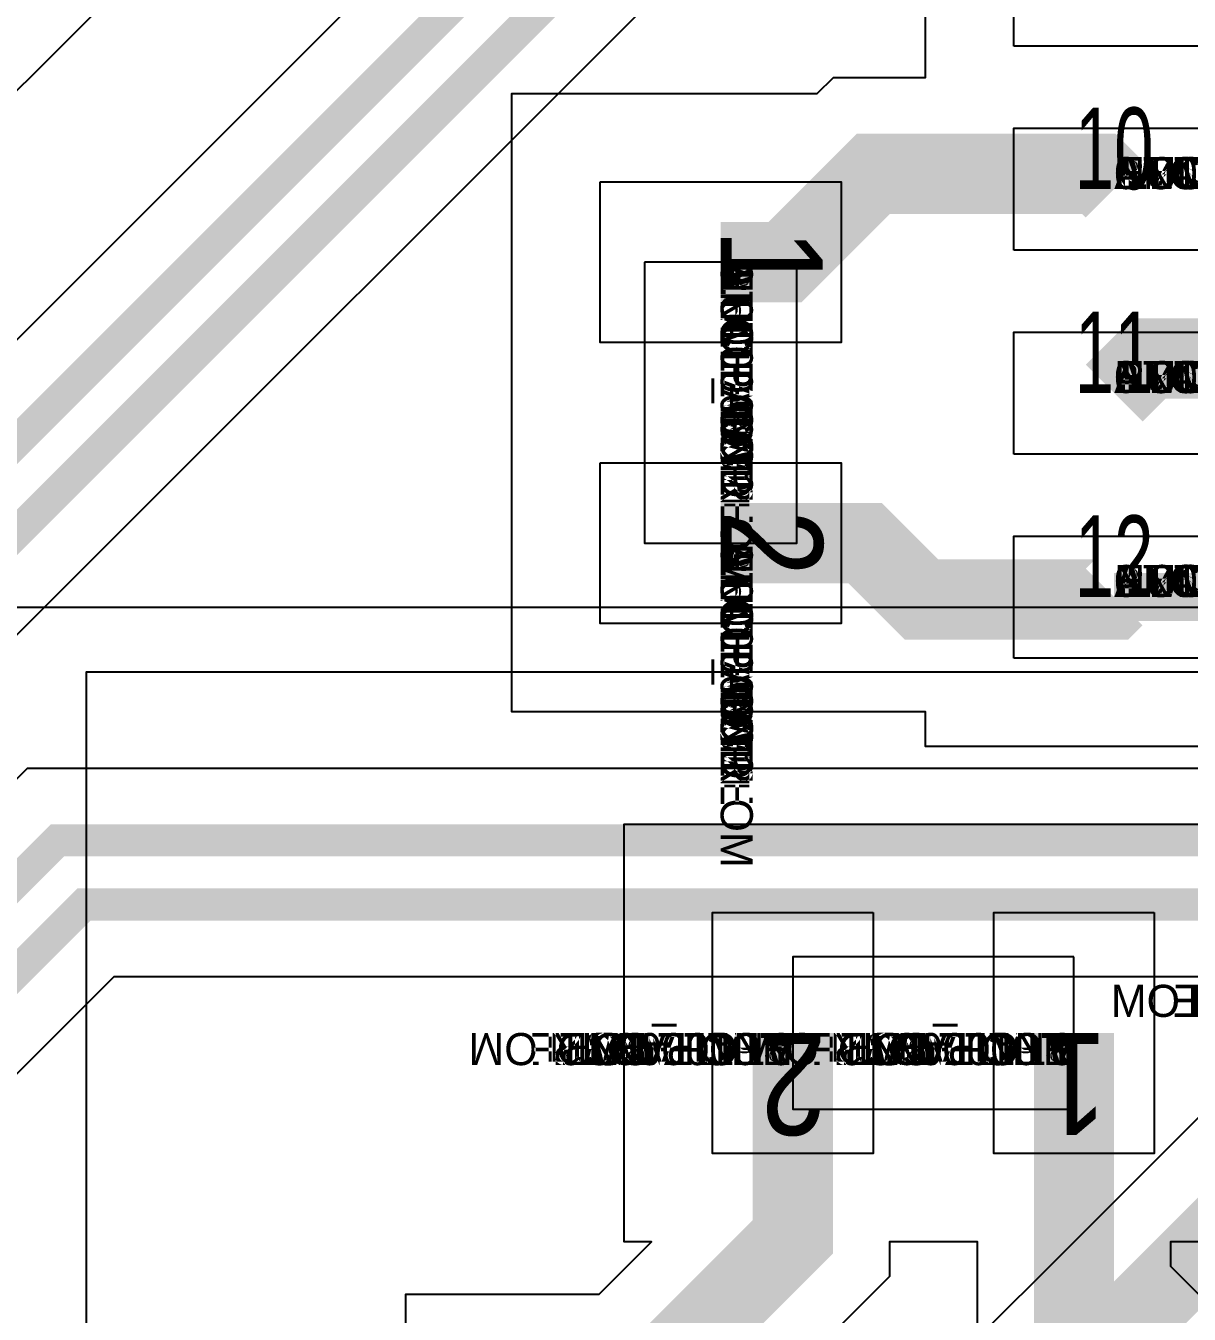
# Model space of a CAD drawing. Extents: x 0 to 323, y 0 to 320.
# Drawn here: x 18.49 to 25.73, y 235.85 to 243.88 of the extents above; entities that cross this region are included whole.
import ezdxf
from ezdxf.enums import TextEntityAlignment as Align

# ---------------------------------------------------------------- set-up
doc = ezdxf.new("R2010")
doc.units = 0
doc.header["$MEASUREMENT"] = 0
doc.layers.get('0').update_dxf_attribs({"linetype": 'CONTINUOUS'})
for name, color, linetype in [('ETCH_BOTTOM', 7, 'CONTINUOUS'), ('ETCH_INT1', 4, 'CONTINUOUS'), ('ETCH_INT2', 5, 'CONTINUOUS'), ('ETCH_TOP', 2, 'CONTINUOUS'), ('PACKAGE_GEOMETRY_ASSEMBLY_TOP', 11, 'CONTINUOUS'), ('PACKAGE_GEOMETRY_PIN_NUMBER', 9, 'CONTINUOUS')]:
    doc.layers.add(name, color=color, linetype=linetype)

# ---------------------------------------------------------------- blocks, each defined once
blk = doc.blocks.new('PAD_INFO')
for tag in ['SHAPE_TYPE', 'PAD_HEIGHT', 'PAD_LAYER', 'PAD_TYPE', 'PAD_WIDTH']:
    blk.add_attdef(tag, (0, 0), '', height=0.2)
at = {"flags": 2}
blk.add_attdef('CDN_TYPE', (0, 0), '', height=0.2, dxfattribs=at)
blk = doc.blocks.new('DRILL_INFO')
at = {"flags": 2}
blk.add_attdef('CDN_TYPE', (0, 0), '', height=0.2, dxfattribs=at)
for tag in ['FSHAPE', 'FCHAR', 'DRILL_HEIGHT', 'DIAMETER', 'PLATED', 'DRILL_WIDTH']:
    blk.add_attdef(tag, (0, 0), '', height=0.2)
blk = doc.blocks.new('RC1000X1500TS')
at = {"layer": 'ETCH_TOP'}
blk.add_lwpolyline([(-0.5, -0.75), (-0.5, 0.75), (0.5, 0.75), (0.5, -0.75)], close=True, dxfattribs=at)
ref = blk.add_blockref('PAD_INFO', (0, 0))
ref.add_attrib('PAD_LAYER', 'ETCH_TOP', (0, 0), dxfattribs={"height": 0.2})
ref.add_attrib('SHAPE_TYPE', 'NULL', (0, 0), dxfattribs={"height": 0.2})
ref.add_attrib('PAD_TYPE', 'ANTIPAD', (0, 0), dxfattribs={"height": 0.2})
ref.add_attrib('PAD_WIDTH', '0.000000', (0, 0), dxfattribs={"height": 0.2})
ref.add_attrib('PAD_HEIGHT', '0.000000', (0, 0), dxfattribs={"height": 0.2})
ref = blk.add_blockref('PAD_INFO', (0, 0))
ref.add_attrib('PAD_LAYER', 'ETCH_GND', (0, 0), dxfattribs={"height": 0.2})
ref.add_attrib('SHAPE_TYPE', 'NULL', (0, 0), dxfattribs={"height": 0.2})
ref.add_attrib('PAD_TYPE', 'ANTIPAD', (0, 0), dxfattribs={"height": 0.2})
ref.add_attrib('PAD_WIDTH', '0.000000', (0, 0), dxfattribs={"height": 0.2})
ref.add_attrib('PAD_HEIGHT', '0.000000', (0, 0), dxfattribs={"height": 0.2})
ref = blk.add_blockref('PAD_INFO', (0, 0))
ref.add_attrib('PAD_LAYER', 'ETCH_INT1', (0, 0), dxfattribs={"height": 0.2})
ref.add_attrib('SHAPE_TYPE', 'NULL', (0, 0), dxfattribs={"height": 0.2})
ref.add_attrib('PAD_TYPE', 'ANTIPAD', (0, 0), dxfattribs={"height": 0.2})
ref.add_attrib('PAD_WIDTH', '0.000000', (0, 0), dxfattribs={"height": 0.2})
ref.add_attrib('PAD_HEIGHT', '0.000000', (0, 0), dxfattribs={"height": 0.2})
ref = blk.add_blockref('PAD_INFO', (0, 0))
ref.add_attrib('PAD_LAYER', 'ETCH_INT2', (0, 0), dxfattribs={"height": 0.2})
ref.add_attrib('SHAPE_TYPE', 'NULL', (0, 0), dxfattribs={"height": 0.2})
ref.add_attrib('PAD_TYPE', 'ANTIPAD', (0, 0), dxfattribs={"height": 0.2})
ref.add_attrib('PAD_WIDTH', '0.000000', (0, 0), dxfattribs={"height": 0.2})
ref.add_attrib('PAD_HEIGHT', '0.000000', (0, 0), dxfattribs={"height": 0.2})
ref = blk.add_blockref('PAD_INFO', (0, 0))
ref.add_attrib('PAD_LAYER', 'ETCH_PWR', (0, 0), dxfattribs={"height": 0.2})
ref.add_attrib('SHAPE_TYPE', 'NULL', (0, 0), dxfattribs={"height": 0.2})
ref.add_attrib('PAD_TYPE', 'ANTIPAD', (0, 0), dxfattribs={"height": 0.2})
ref.add_attrib('PAD_WIDTH', '0.000000', (0, 0), dxfattribs={"height": 0.2})
ref.add_attrib('PAD_HEIGHT', '0.000000', (0, 0), dxfattribs={"height": 0.2})
ref = blk.add_blockref('PAD_INFO', (0, 0))
ref.add_attrib('PAD_LAYER', 'ETCH_BOTTOM', (0, 0), dxfattribs={"height": 0.2})
ref.add_attrib('SHAPE_TYPE', 'NULL', (0, 0), dxfattribs={"height": 0.2})
ref.add_attrib('PAD_TYPE', 'ANTIPAD', (0, 0), dxfattribs={"height": 0.2})
ref.add_attrib('PAD_WIDTH', '0.000000', (0, 0), dxfattribs={"height": 0.2})
ref.add_attrib('PAD_HEIGHT', '0.000000', (0, 0), dxfattribs={"height": 0.2})
ref = blk.add_blockref('PAD_INFO', (0, 0))
ref.add_attrib('PAD_LAYER', 'ETCH_TOP', (0, 0), dxfattribs={"height": 0.2})
ref.add_attrib('SHAPE_TYPE', 'NULL', (0, 0), dxfattribs={"height": 0.2})
ref.add_attrib('PAD_TYPE', 'THERMAL', (0, 0), dxfattribs={"height": 0.2})
ref.add_attrib('PAD_WIDTH', '0.000000', (0, 0), dxfattribs={"height": 0.2})
ref.add_attrib('PAD_HEIGHT', '0.000000', (0, 0), dxfattribs={"height": 0.2})
ref = blk.add_blockref('PAD_INFO', (0, 0))
ref.add_attrib('PAD_LAYER', 'ETCH_GND', (0, 0), dxfattribs={"height": 0.2})
ref.add_attrib('SHAPE_TYPE', 'NULL', (0, 0), dxfattribs={"height": 0.2})
ref.add_attrib('PAD_TYPE', 'THERMAL', (0, 0), dxfattribs={"height": 0.2})
ref.add_attrib('PAD_WIDTH', '0.000000', (0, 0), dxfattribs={"height": 0.2})
ref.add_attrib('PAD_HEIGHT', '0.000000', (0, 0), dxfattribs={"height": 0.2})
ref = blk.add_blockref('PAD_INFO', (0, 0))
ref.add_attrib('PAD_LAYER', 'ETCH_INT1', (0, 0), dxfattribs={"height": 0.2})
ref.add_attrib('SHAPE_TYPE', 'NULL', (0, 0), dxfattribs={"height": 0.2})
ref.add_attrib('PAD_TYPE', 'THERMAL', (0, 0), dxfattribs={"height": 0.2})
ref.add_attrib('PAD_WIDTH', '0.000000', (0, 0), dxfattribs={"height": 0.2})
ref.add_attrib('PAD_HEIGHT', '0.000000', (0, 0), dxfattribs={"height": 0.2})
ref = blk.add_blockref('PAD_INFO', (0, 0))
ref.add_attrib('PAD_LAYER', 'ETCH_INT2', (0, 0), dxfattribs={"height": 0.2})
ref.add_attrib('SHAPE_TYPE', 'NULL', (0, 0), dxfattribs={"height": 0.2})
ref.add_attrib('PAD_TYPE', 'THERMAL', (0, 0), dxfattribs={"height": 0.2})
ref.add_attrib('PAD_WIDTH', '0.000000', (0, 0), dxfattribs={"height": 0.2})
ref.add_attrib('PAD_HEIGHT', '0.000000', (0, 0), dxfattribs={"height": 0.2})
ref = blk.add_blockref('PAD_INFO', (0, 0))
ref.add_attrib('PAD_LAYER', 'ETCH_PWR', (0, 0), dxfattribs={"height": 0.2})
ref.add_attrib('SHAPE_TYPE', 'NULL', (0, 0), dxfattribs={"height": 0.2})
ref.add_attrib('PAD_TYPE', 'THERMAL', (0, 0), dxfattribs={"height": 0.2})
ref.add_attrib('PAD_WIDTH', '0.000000', (0, 0), dxfattribs={"height": 0.2})
ref.add_attrib('PAD_HEIGHT', '0.000000', (0, 0), dxfattribs={"height": 0.2})
ref = blk.add_blockref('PAD_INFO', (0, 0))
ref.add_attrib('PAD_LAYER', 'ETCH_BOTTOM', (0, 0), dxfattribs={"height": 0.2})
ref.add_attrib('SHAPE_TYPE', 'NULL', (0, 0), dxfattribs={"height": 0.2})
ref.add_attrib('PAD_TYPE', 'THERMAL', (0, 0), dxfattribs={"height": 0.2})
ref.add_attrib('PAD_WIDTH', '0.000000', (0, 0), dxfattribs={"height": 0.2})
ref.add_attrib('PAD_HEIGHT', '0.000000', (0, 0), dxfattribs={"height": 0.2})
ref = blk.add_blockref('PAD_INFO', (0, 0))
ref.add_attrib('PAD_LAYER', 'ETCH_GND', (0, 0), dxfattribs={"height": 0.2})
ref.add_attrib('SHAPE_TYPE', 'NULL', (0, 0), dxfattribs={"height": 0.2})
ref.add_attrib('PAD_TYPE', 'REGULAR', (0, 0), dxfattribs={"height": 0.2})
ref.add_attrib('PAD_WIDTH', '0.000000', (0, 0), dxfattribs={"height": 0.2})
ref.add_attrib('PAD_HEIGHT', '0.000000', (0, 0), dxfattribs={"height": 0.2})
ref = blk.add_blockref('PAD_INFO', (0, 0))
ref.add_attrib('PAD_LAYER', 'ETCH_INT1', (0, 0), dxfattribs={"height": 0.2})
ref.add_attrib('SHAPE_TYPE', 'NULL', (0, 0), dxfattribs={"height": 0.2})
ref.add_attrib('PAD_TYPE', 'REGULAR', (0, 0), dxfattribs={"height": 0.2})
ref.add_attrib('PAD_WIDTH', '0.000000', (0, 0), dxfattribs={"height": 0.2})
ref.add_attrib('PAD_HEIGHT', '0.000000', (0, 0), dxfattribs={"height": 0.2})
ref = blk.add_blockref('PAD_INFO', (0, 0))
ref.add_attrib('PAD_LAYER', 'ETCH_INT2', (0, 0), dxfattribs={"height": 0.2})
ref.add_attrib('SHAPE_TYPE', 'NULL', (0, 0), dxfattribs={"height": 0.2})
ref.add_attrib('PAD_TYPE', 'REGULAR', (0, 0), dxfattribs={"height": 0.2})
ref.add_attrib('PAD_WIDTH', '0.000000', (0, 0), dxfattribs={"height": 0.2})
ref.add_attrib('PAD_HEIGHT', '0.000000', (0, 0), dxfattribs={"height": 0.2})
ref = blk.add_blockref('PAD_INFO', (0, 0))
ref.add_attrib('PAD_LAYER', 'ETCH_PWR', (0, 0), dxfattribs={"height": 0.2})
ref.add_attrib('SHAPE_TYPE', 'NULL', (0, 0), dxfattribs={"height": 0.2})
ref.add_attrib('PAD_TYPE', 'REGULAR', (0, 0), dxfattribs={"height": 0.2})
ref.add_attrib('PAD_WIDTH', '0.000000', (0, 0), dxfattribs={"height": 0.2})
ref.add_attrib('PAD_HEIGHT', '0.000000', (0, 0), dxfattribs={"height": 0.2})
ref = blk.add_blockref('PAD_INFO', (0, 0))
ref.add_attrib('PAD_LAYER', 'ETCH_BOTTOM', (0, 0), dxfattribs={"height": 0.2})
ref.add_attrib('SHAPE_TYPE', 'NULL', (0, 0), dxfattribs={"height": 0.2})
ref.add_attrib('PAD_TYPE', 'REGULAR', (0, 0), dxfattribs={"height": 0.2})
ref.add_attrib('PAD_WIDTH', '0.000000', (0, 0), dxfattribs={"height": 0.2})
ref.add_attrib('PAD_HEIGHT', '0.000000', (0, 0), dxfattribs={"height": 0.2})
ref = blk.add_blockref('DRILL_INFO', (0, 0))
ref.add_attrib('DIAMETER', '0.000000', (0, 0), dxfattribs={"height": 0.2})
ref.add_attrib('PLATED', 'PLATED', (0, 0), dxfattribs={"height": 0.2})
ref.add_attrib('FSHAPE', 'NULL', (0, 0), dxfattribs={"height": 0.2})
ref.add_attrib('DRILL_WIDTH', '0.000000', (0, 0), dxfattribs={"height": 0.2})
ref.add_attrib('DRILL_HEIGHT', '0.000000', (0, 0), dxfattribs={"height": 0.2})
ref = blk.add_blockref('PAD_INFO', (0, 0))
ref.add_attrib('PAD_LAYER', 'ETCH_TOP', (0, 0), dxfattribs={"height": 0.2})
ref.add_attrib('SHAPE_TYPE', 'RECTANGLE', (0, 0), dxfattribs={"height": 0.2})
ref.add_attrib('PAD_TYPE', 'REGULAR', (0, 0), dxfattribs={"height": 0.2})
ref.add_attrib('PAD_WIDTH', '1.000000', (0, 0), dxfattribs={"height": 0.2})
ref.add_attrib('PAD_HEIGHT', '1.500000', (0, 0), dxfattribs={"height": 0.2})
for tag in ['CDN_TYPE', 'PIN']:
    blk.add_attdef(tag, (0, 0), '', height=0.2)
at = {"flags": 2}
for tag in ['PSTKNAME', 'BBV']:
    blk.add_attdef(tag, (0, 0), '', height=0.2, dxfattribs=at)
blk = doc.blocks.new('F56')
at = {"layer": 'PACKAGE_GEOMETRY_ASSEMBLY_TOP'}
blk.add_lwpolyline([(0, -0.475), (1.75, -0.475), (1.75, 0.475), (0, 0.475)], close=True, dxfattribs=at)
at = {"layer": 'ETCH_TOP'}
ref = blk.add_blockref('RC1000X1500TS', (0, 0), dxfattribs=at)
ref.add_attrib('CDN_TYPE', 'PIN', (0, 0), dxfattribs={"height": 0.2})
ref.add_attrib('PIN', '1', (0, 0), dxfattribs={"height": 0.2})
ref = blk.add_blockref('RC1000X1500TS', (1.75, 0), dxfattribs=at)
ref.add_attrib('CDN_TYPE', 'PIN', (0, 0), dxfattribs={"height": 0.2})
ref.add_attrib('PIN', '2', (0, 0), dxfattribs={"height": 0.2})
at = {"flags": 2}
for tag in ['SYMBOL_TYPE', 'CDN_TYPE', 'REFDES']:
    blk.add_attdef(tag, (0, 0), '', height=0.2, dxfattribs=at)
blk = doc.blocks.new('RC1250X0760TS')
at = {"layer": 'ETCH_TOP'}
blk.add_lwpolyline([(-0.625, -0.38), (-0.625, 0.38), (0.625, 0.38), (0.625, -0.38)], close=True, dxfattribs=at)
ref = blk.add_blockref('PAD_INFO', (0, 0))
ref.add_attrib('PAD_LAYER', 'ETCH_TOP', (0, 0), dxfattribs={"height": 0.2})
ref.add_attrib('SHAPE_TYPE', 'NULL', (0, 0), dxfattribs={"height": 0.2})
ref.add_attrib('PAD_TYPE', 'ANTIPAD', (0, 0), dxfattribs={"height": 0.2})
ref.add_attrib('PAD_WIDTH', '0.000000', (0, 0), dxfattribs={"height": 0.2})
ref.add_attrib('PAD_HEIGHT', '0.000000', (0, 0), dxfattribs={"height": 0.2})
ref = blk.add_blockref('PAD_INFO', (0, 0))
ref.add_attrib('PAD_LAYER', 'ETCH_GND', (0, 0), dxfattribs={"height": 0.2})
ref.add_attrib('SHAPE_TYPE', 'NULL', (0, 0), dxfattribs={"height": 0.2})
ref.add_attrib('PAD_TYPE', 'ANTIPAD', (0, 0), dxfattribs={"height": 0.2})
ref.add_attrib('PAD_WIDTH', '0.000000', (0, 0), dxfattribs={"height": 0.2})
ref.add_attrib('PAD_HEIGHT', '0.000000', (0, 0), dxfattribs={"height": 0.2})
ref = blk.add_blockref('PAD_INFO', (0, 0))
ref.add_attrib('PAD_LAYER', 'ETCH_INT1', (0, 0), dxfattribs={"height": 0.2})
ref.add_attrib('SHAPE_TYPE', 'NULL', (0, 0), dxfattribs={"height": 0.2})
ref.add_attrib('PAD_TYPE', 'ANTIPAD', (0, 0), dxfattribs={"height": 0.2})
ref.add_attrib('PAD_WIDTH', '0.000000', (0, 0), dxfattribs={"height": 0.2})
ref.add_attrib('PAD_HEIGHT', '0.000000', (0, 0), dxfattribs={"height": 0.2})
ref = blk.add_blockref('PAD_INFO', (0, 0))
ref.add_attrib('PAD_LAYER', 'ETCH_INT2', (0, 0), dxfattribs={"height": 0.2})
ref.add_attrib('SHAPE_TYPE', 'NULL', (0, 0), dxfattribs={"height": 0.2})
ref.add_attrib('PAD_TYPE', 'ANTIPAD', (0, 0), dxfattribs={"height": 0.2})
ref.add_attrib('PAD_WIDTH', '0.000000', (0, 0), dxfattribs={"height": 0.2})
ref.add_attrib('PAD_HEIGHT', '0.000000', (0, 0), dxfattribs={"height": 0.2})
ref = blk.add_blockref('PAD_INFO', (0, 0))
ref.add_attrib('PAD_LAYER', 'ETCH_PWR', (0, 0), dxfattribs={"height": 0.2})
ref.add_attrib('SHAPE_TYPE', 'NULL', (0, 0), dxfattribs={"height": 0.2})
ref.add_attrib('PAD_TYPE', 'ANTIPAD', (0, 0), dxfattribs={"height": 0.2})
ref.add_attrib('PAD_WIDTH', '0.000000', (0, 0), dxfattribs={"height": 0.2})
ref.add_attrib('PAD_HEIGHT', '0.000000', (0, 0), dxfattribs={"height": 0.2})
ref = blk.add_blockref('PAD_INFO', (0, 0))
ref.add_attrib('PAD_LAYER', 'ETCH_BOTTOM', (0, 0), dxfattribs={"height": 0.2})
ref.add_attrib('SHAPE_TYPE', 'NULL', (0, 0), dxfattribs={"height": 0.2})
ref.add_attrib('PAD_TYPE', 'ANTIPAD', (0, 0), dxfattribs={"height": 0.2})
ref.add_attrib('PAD_WIDTH', '0.000000', (0, 0), dxfattribs={"height": 0.2})
ref.add_attrib('PAD_HEIGHT', '0.000000', (0, 0), dxfattribs={"height": 0.2})
ref = blk.add_blockref('PAD_INFO', (0, 0))
ref.add_attrib('PAD_LAYER', 'ETCH_TOP', (0, 0), dxfattribs={"height": 0.2})
ref.add_attrib('SHAPE_TYPE', 'NULL', (0, 0), dxfattribs={"height": 0.2})
ref.add_attrib('PAD_TYPE', 'THERMAL', (0, 0), dxfattribs={"height": 0.2})
ref.add_attrib('PAD_WIDTH', '0.000000', (0, 0), dxfattribs={"height": 0.2})
ref.add_attrib('PAD_HEIGHT', '0.000000', (0, 0), dxfattribs={"height": 0.2})
ref = blk.add_blockref('PAD_INFO', (0, 0))
ref.add_attrib('PAD_LAYER', 'ETCH_GND', (0, 0), dxfattribs={"height": 0.2})
ref.add_attrib('SHAPE_TYPE', 'NULL', (0, 0), dxfattribs={"height": 0.2})
ref.add_attrib('PAD_TYPE', 'THERMAL', (0, 0), dxfattribs={"height": 0.2})
ref.add_attrib('PAD_WIDTH', '0.000000', (0, 0), dxfattribs={"height": 0.2})
ref.add_attrib('PAD_HEIGHT', '0.000000', (0, 0), dxfattribs={"height": 0.2})
ref = blk.add_blockref('PAD_INFO', (0, 0))
ref.add_attrib('PAD_LAYER', 'ETCH_INT1', (0, 0), dxfattribs={"height": 0.2})
ref.add_attrib('SHAPE_TYPE', 'NULL', (0, 0), dxfattribs={"height": 0.2})
ref.add_attrib('PAD_TYPE', 'THERMAL', (0, 0), dxfattribs={"height": 0.2})
ref.add_attrib('PAD_WIDTH', '0.000000', (0, 0), dxfattribs={"height": 0.2})
ref.add_attrib('PAD_HEIGHT', '0.000000', (0, 0), dxfattribs={"height": 0.2})
ref = blk.add_blockref('PAD_INFO', (0, 0))
ref.add_attrib('PAD_LAYER', 'ETCH_INT2', (0, 0), dxfattribs={"height": 0.2})
ref.add_attrib('SHAPE_TYPE', 'NULL', (0, 0), dxfattribs={"height": 0.2})
ref.add_attrib('PAD_TYPE', 'THERMAL', (0, 0), dxfattribs={"height": 0.2})
ref.add_attrib('PAD_WIDTH', '0.000000', (0, 0), dxfattribs={"height": 0.2})
ref.add_attrib('PAD_HEIGHT', '0.000000', (0, 0), dxfattribs={"height": 0.2})
ref = blk.add_blockref('PAD_INFO', (0, 0))
ref.add_attrib('PAD_LAYER', 'ETCH_PWR', (0, 0), dxfattribs={"height": 0.2})
ref.add_attrib('SHAPE_TYPE', 'NULL', (0, 0), dxfattribs={"height": 0.2})
ref.add_attrib('PAD_TYPE', 'THERMAL', (0, 0), dxfattribs={"height": 0.2})
ref.add_attrib('PAD_WIDTH', '0.000000', (0, 0), dxfattribs={"height": 0.2})
ref.add_attrib('PAD_HEIGHT', '0.000000', (0, 0), dxfattribs={"height": 0.2})
ref = blk.add_blockref('PAD_INFO', (0, 0))
ref.add_attrib('PAD_LAYER', 'ETCH_BOTTOM', (0, 0), dxfattribs={"height": 0.2})
ref.add_attrib('SHAPE_TYPE', 'NULL', (0, 0), dxfattribs={"height": 0.2})
ref.add_attrib('PAD_TYPE', 'THERMAL', (0, 0), dxfattribs={"height": 0.2})
ref.add_attrib('PAD_WIDTH', '0.000000', (0, 0), dxfattribs={"height": 0.2})
ref.add_attrib('PAD_HEIGHT', '0.000000', (0, 0), dxfattribs={"height": 0.2})
ref = blk.add_blockref('PAD_INFO', (0, 0))
ref.add_attrib('PAD_LAYER', 'ETCH_TOP', (0, 0), dxfattribs={"height": 0.2})
ref.add_attrib('SHAPE_TYPE', 'RECTANGLE', (0, 0), dxfattribs={"height": 0.2})
ref.add_attrib('PAD_TYPE', 'REGULAR', (0, 0), dxfattribs={"height": 0.2})
ref.add_attrib('PAD_WIDTH', '1.250000', (0, 0), dxfattribs={"height": 0.2})
ref.add_attrib('PAD_HEIGHT', '0.760000', (0, 0), dxfattribs={"height": 0.2})
ref = blk.add_blockref('PAD_INFO', (0, 0))
ref.add_attrib('PAD_LAYER', 'ETCH_GND', (0, 0), dxfattribs={"height": 0.2})
ref.add_attrib('SHAPE_TYPE', 'NULL', (0, 0), dxfattribs={"height": 0.2})
ref.add_attrib('PAD_TYPE', 'REGULAR', (0, 0), dxfattribs={"height": 0.2})
ref.add_attrib('PAD_WIDTH', '0.000000', (0, 0), dxfattribs={"height": 0.2})
ref.add_attrib('PAD_HEIGHT', '0.000000', (0, 0), dxfattribs={"height": 0.2})
ref = blk.add_blockref('PAD_INFO', (0, 0))
ref.add_attrib('PAD_LAYER', 'ETCH_INT1', (0, 0), dxfattribs={"height": 0.2})
ref.add_attrib('SHAPE_TYPE', 'NULL', (0, 0), dxfattribs={"height": 0.2})
ref.add_attrib('PAD_TYPE', 'REGULAR', (0, 0), dxfattribs={"height": 0.2})
ref.add_attrib('PAD_WIDTH', '0.000000', (0, 0), dxfattribs={"height": 0.2})
ref.add_attrib('PAD_HEIGHT', '0.000000', (0, 0), dxfattribs={"height": 0.2})
ref = blk.add_blockref('PAD_INFO', (0, 0))
ref.add_attrib('PAD_LAYER', 'ETCH_INT2', (0, 0), dxfattribs={"height": 0.2})
ref.add_attrib('SHAPE_TYPE', 'NULL', (0, 0), dxfattribs={"height": 0.2})
ref.add_attrib('PAD_TYPE', 'REGULAR', (0, 0), dxfattribs={"height": 0.2})
ref.add_attrib('PAD_WIDTH', '0.000000', (0, 0), dxfattribs={"height": 0.2})
ref.add_attrib('PAD_HEIGHT', '0.000000', (0, 0), dxfattribs={"height": 0.2})
ref = blk.add_blockref('PAD_INFO', (0, 0))
ref.add_attrib('PAD_LAYER', 'ETCH_PWR', (0, 0), dxfattribs={"height": 0.2})
ref.add_attrib('SHAPE_TYPE', 'NULL', (0, 0), dxfattribs={"height": 0.2})
ref.add_attrib('PAD_TYPE', 'REGULAR', (0, 0), dxfattribs={"height": 0.2})
ref.add_attrib('PAD_WIDTH', '0.000000', (0, 0), dxfattribs={"height": 0.2})
ref.add_attrib('PAD_HEIGHT', '0.000000', (0, 0), dxfattribs={"height": 0.2})
ref = blk.add_blockref('PAD_INFO', (0, 0))
ref.add_attrib('PAD_LAYER', 'ETCH_BOTTOM', (0, 0), dxfattribs={"height": 0.2})
ref.add_attrib('SHAPE_TYPE', 'NULL', (0, 0), dxfattribs={"height": 0.2})
ref.add_attrib('PAD_TYPE', 'REGULAR', (0, 0), dxfattribs={"height": 0.2})
ref.add_attrib('PAD_WIDTH', '0.000000', (0, 0), dxfattribs={"height": 0.2})
ref.add_attrib('PAD_HEIGHT', '0.000000', (0, 0), dxfattribs={"height": 0.2})
ref = blk.add_blockref('DRILL_INFO', (0, 0))
ref.add_attrib('DIAMETER', '0.000000', (0, 0), dxfattribs={"height": 0.2})
ref.add_attrib('PLATED', 'PLATED', (0, 0), dxfattribs={"height": 0.2})
ref.add_attrib('FSHAPE', 'NULL', (0, 0), dxfattribs={"height": 0.2})
ref.add_attrib('DRILL_WIDTH', '0.000000', (0, 0), dxfattribs={"height": 0.2})
ref.add_attrib('DRILL_HEIGHT', '0.000000', (0, 0), dxfattribs={"height": 0.2})
for tag in ['CDN_TYPE', 'PIN']:
    blk.add_attdef(tag, (0, 0), '', height=0.2)
at = {"flags": 2}
for tag in ['PSTKNAME', 'BBV']:
    blk.add_attdef(tag, (0, 0), '', height=0.2, dxfattribs=at)
blk = doc.blocks.new('SO-24W')
at = {"layer": 'ETCH_TOP'}
ref = blk.add_blockref('RC1250X0760TS', (-4.75, -6.985), dxfattribs=at)
ref.add_attrib('CDN_TYPE', 'PIN', (0, 0), dxfattribs={"height": 0.2})
ref.add_attrib('PIN', '12', (0, 0), dxfattribs={"height": 0.2})
ref = blk.add_blockref('RC1250X0760TS', (-4.75, -4.445), dxfattribs=at)
ref.add_attrib('CDN_TYPE', 'PIN', (0, 0), dxfattribs={"height": 0.2})
ref.add_attrib('PIN', '10', (0, 0), dxfattribs={"height": 0.2})
ref = blk.add_blockref('RC1250X0760TS', (-4.75, -3.175), dxfattribs=at)
ref.add_attrib('CDN_TYPE', 'PIN', (0, 0), dxfattribs={"height": 0.2})
ref.add_attrib('PIN', '9', (0, 0), dxfattribs={"height": 0.2})
ref = blk.add_blockref('RC1250X0760TS', (-4.75, -5.715), dxfattribs=at)
ref.add_attrib('CDN_TYPE', 'PIN', (0, 0), dxfattribs={"height": 0.2})
ref.add_attrib('PIN', '11', (0, 0), dxfattribs={"height": 0.2})
at = {"flags": 2}
for tag in ['SYMBOL_TYPE', 'CDN_TYPE', 'REFDES']:
    blk.add_attdef(tag, (0, 0), '', height=0.2, dxfattribs=at)

msp = doc.modelspace()

# ---------------------------------------------------------------- linework, layer by layer
at = {"layer": 'ETCH_BOTTOM'}
msp.add_lwpolyline([(23.1776, 233.8405, 0.5, 0.5, 0), (23.3976, 233.8405, 0.5, 0.5, 0), (27.2626, 237.7055, 0.5, 0.5, 0)], format="xyseb", dxfattribs=at)
msp.add_lwpolyline([(23.1483, 234.4399), (26.2125, 237.5041)], dxfattribs=at)
at = {"layer": 'ETCH_INT1'}
for points, format in [([(141.7552, 268.6655, 0.2, 0.2, 0), (141.3826, 269.0381, 0.2, 0.2, 0), (141.3826, 269.5812, 0.2, 0.2, 0), (140.3883, 270.5755, 0.2, 0.2, 0), (135.7469, 270.5755, 0.2, 0.2, 0), (129.2169, 264.0455, 0.2, 0.2, 0), (128.4969, 264.0455, 0.2, 0.2, 0), (126.9269, 262.4755, 0.2, 0.2, 0), (116.6469, 262.4755, 0.2, 0.2, 0), (111.8269, 257.6555, 0.2, 0.2, 0), (83.964, 257.6555, 0.2, 0.2, 0), (83.914, 257.7055, 0.2, 0.2, 0), (42.8583, 257.7055, 0.2, 0.2, 0), (40.6583, 259.9055, 0.2, 0.2, 0), (32.1183, 259.9055, 0.2, 0.2, 0), (31.2883, 260.7355, 0.2, 0.2, 0), (24.2869, 260.7355, 0.2, 0.2, 0), (22.2326, 258.6812, 0.2, 0.2, 0), (22.2326, 245.0912, 0.2, 0.2, 0), (17.6669, 240.5255, 0.2, 0.2, 0), (12.0269, 240.5255, 0.2, 0.2, 0), (11.4768, 239.9755, 0.2, 0.2, 0), (10.0426, 239.9755, 0.2, 0.2, 0), (8.9926, 238.9255, 0.2, 0.2, 0)], "xyseb"), ([(10.9926, 238.9255, 0.2, 0.2, 0), (12.1926, 240.1255, 0.2, 0.2, 0), (17.8326, 240.1255, 0.2, 0.2, 0), (22.6326, 244.9255, 0.2, 0.2, 0), (22.6326, 258.5155, 0.2, 0.2, 0), (24.4526, 260.3355, 0.2, 0.2, 0), (31.1226, 260.3355, 0.2, 0.2, 0), (31.9526, 259.5055, 0.2, 0.2, 0), (40.4926, 259.5055, 0.2, 0.2, 0), (42.6926, 257.3055, 0.2, 0.2, 0), (83.7483, 257.3055, 0.2, 0.2, 0), (83.7983, 257.2555, 0.2, 0.2, 0), (111.9926, 257.2555, 0.2, 0.2, 0), (116.8126, 262.0755, 0.2, 0.2, 0), (127.0926, 262.0755, 0.2, 0.2, 0), (128.6626, 263.6455, 0.2, 0.2, 0), (129.3826, 263.6455, 0.2, 0.2, 0), (135.9126, 270.1755, 0.2, 0.2, 0), (140.2226, 270.1755, 0.2, 0.2, 0), (140.9826, 269.4155, 0.2, 0.2, 0), (140.9826, 269.038, 0.2, 0.2, 0), (140.6101, 268.6655, 0.2, 0.2, 0)], "xyseb"), ([(44.219, 261.0754), (34.5462, 261.0754), (34.2746, 261.347, -5.030577), (34.0041, 261.6175), (33.5262, 262.0954), (30.1278, 262.0954, -2.169942), (29.3674, 262.0954), (23.329, 262.0954), (23.1387, 261.905, -2.587485), (22.6631, 261.4294), (21.0027, 259.7691), (21.0027, 246.0491), (15.949, 240.9954), (11.8398, 240.9954, -0.005838), (11.8412, 240.9756), (17.4805, 240.9756), (21.7825, 245.2776), (21.7825, 258.8676), (24.1005, 261.1856), (31.4747, 261.1856), (32.3047, 260.3556), (40.8447, 260.3556)], "xyb"), ([(23.0827, 244.7391), (18.019, 239.6754), (12.379, 239.6754), (11.8208, 239.1172, -1.696277), (10.3903, 239.5254), (10.229, 239.5254), (9.8208, 239.1172, -3.491152), (9.1843, 239.7537), (9.8562, 240.4256), (10.305, 240.4256, -0.325093), (10.305, 241.4254), (9.999, 241.4254), (9.791, 241.2174, -3.457185), (9.0724, 241.7718), (9.6262, 242.3256), (10.3903, 242.3256, -0.391882), (10.3482, 243.48), (10.1836, 243.48), (9.8208, 243.1172, -3.491152), (9.1843, 243.7537), (9.8108, 244.3802)], "xyb"), ([(153.8026, 232.7829, 0.2, 0.2, 0), (154.1652, 233.1455, 0.2, 0.2, 0), (156.3726, 233.1455, 0.2, 0.2, 0), (156.9426, 233.7155, 0.2, 0.2, 0), (156.9426, 235.9812, 0.2, 0.2, 0), (155.3683, 237.5555, 0.2, 0.2, 0), (137.2769, 237.5555, 0.2, 0.2, 0), (136.9269, 237.9055, 0.2, 0.2, 0), (136.0983, 237.9055, 0.2, 0.2, 0), (135.7483, 237.5555, 0.2, 0.2, 0), (133.0626, 237.5555, 0.2, 0.2, 0), (129.1576, 241.4605, 0.2, 0.2, 0), (129.1576, 241.8248, 0.2, 0.2, 0), (127.7769, 243.2055, 0.2, 0.2, 0), (46.1526, 243.2055, 0.2, 0.2, 0), (44.8526, 241.9055, 0.2, 0.2, 0), (30.7426, 241.9055, 0.2, 0.2, 0), (27.6426, 238.8055, 0.2, 0.2, 0), (18.6826, 238.8055, 0.2, 0.2, 0), (16.1526, 236.2755, 0.2, 0.2, 0), (11.6426, 236.2755, 0.2, 0.2, 0), (10.9926, 236.9255, 0.2, 0.2, 0)], "xyseb"), ([(15.9662, 236.7256), (18.4962, 239.2556), (27.4562, 239.2556), (30.5562, 242.3556), (36.9942, 242.3556, -4.349856), (37.431, 242.3556), (44.6662, 242.3556)], "xyb"), ([(153.8026, 233.928, 0.2, 0.2, 0), (153.8026, 233.8455, 0.2, 0.2, 0), (154.1026, 233.5455, 0.2, 0.2, 0), (156.2069, 233.5455, 0.2, 0.2, 0), (156.5426, 233.8812, 0.2, 0.2, 0), (156.5426, 235.8155, 0.2, 0.2, 0), (155.2026, 237.1555, 0.2, 0.2, 0), (137.1112, 237.1555, 0.2, 0.2, 0), (136.7612, 237.5055, 0.2, 0.2, 0), (136.264, 237.5055, 0.2, 0.2, 0), (135.914, 237.1555, 0.2, 0.2, 0), (132.8969, 237.1555, 0.2, 0.2, 0), (128.7576, 241.2948, 0.2, 0.2, 0), (128.7576, 241.6591, 0.2, 0.2, 0), (127.6112, 242.8055, 0.2, 0.2, 0), (46.3183, 242.8055, 0.2, 0.2, 0), (45.0183, 241.5055, 0.2, 0.2, 0), (30.9083, 241.5055, 0.2, 0.2, 0), (27.8083, 238.4055, 0.2, 0.2, 0), (18.8483, 238.4055, 0.2, 0.2, 0), (16.3183, 235.8755, 0.2, 0.2, 0), (9.9426, 235.8755, 0.2, 0.2, 0), (8.9926, 234.9255, 0.2, 0.2, 0)], "xyseb"), ([(44.2433, 241.0554), (31.0947, 241.0554), (27.9947, 237.9554), (19.0347, 237.9554), (16.5047, 235.4254), (11.6802, 235.4254, -0.368442), (11.5949, 234.3256), (18.9819, 234.3256), (19.9469, 235.2906), (26.3983, 235.2906), (26.8333, 234.8556), (36.4542, 234.8556, -1.52703), (37.371, 234.8556), (49.8619, 234.8556)], "xyb")]:
    msp.add_lwpolyline(points, format=format, dxfattribs=at)
at = {"layer": 'ETCH_INT2'}
msp.add_lwpolyline([(43.8733, 240.2555), (34.348, 240.2555, -0.396688), (34.2468, 240.3508, 0.941143), (33.2484, 240.3508, -0.396688), (33.1472, 240.2555), (27.098, 240.2555, -0.396688), (26.9968, 240.3508, 0.941143), (25.9984, 240.3508, -0.396688), (25.8972, 240.2555), (17.8126, 240.2555)], format="xyb", dxfattribs=at)
msp.add_lwpolyline([(26.0106, 227.6555), (18.8626, 227.6555), (18.8626, 239.8555), (26.3134, 239.8555)], dxfattribs=at)
at = {"layer": 'ETCH_TOP'}
for points in [[(26.4377, 239.3904), (24.0875, 239.3904), (24.0875, 239.6054), (21.5125, 239.6054), (21.5125, 243.4556), (23.414, 243.4556), (23.514, 243.5556), (24.0875, 243.5556), (24.0875, 251.5554)], [(20.851, 234.4406), (20.851, 235.9781), (22.055, 235.9781), (22.3823, 236.3054), (22.2125, 236.3054), (22.2125, 238.9056), (26.0627, 238.9056)], [(24.4125, 235.6569), (24.4125, 236.3054), (23.8627, 236.3054), (23.8627, 236.0884), (23.2212, 235.4469)], [(26.0627, 236.3054), (25.6127, 236.3054), (25.6127, 236.1541), (25.804, 235.9628)]]:
    msp.add_lwpolyline(points, dxfattribs=at)
for points in [[(25.2626, 242.8605, 0.5, 0.5, 0), (25.1676, 242.9555, 0.5, 0.5, 0), (23.7626, 242.9555, 0.5, 0.5, 0), (23.2126, 242.4055, 0.5, 0.5, 0), (22.8126, 242.4055, 0.5, 0.5, 0)], [(26.6126, 241.8055, 0.5, 0.5, 0), (25.4776, 241.8055, 0.5, 0.5, 0), (25.2626, 241.5905, 0.5, 0.5, 0)], [(25.2626, 240.3205, 0.5, 0.5, 0), (25.2476, 240.3055, 0.5, 0.5, 0), (24.0626, 240.3055, 0.5, 0.5, 0), (23.7126, 240.6555, 0.5, 0.5, 0), (22.8126, 240.6555, 0.5, 0.5, 0)], [(25.2626, 240.3205, 0.3, 0.3, 0), (26.4976, 240.3205, 0.3, 0.3, 0)], [(23.2626, 237.6055, 0.5, 0.5, 0), (23.2626, 236.337, 0.5, 0.5, 0), (22.0361, 235.1105, 0.5, 0.5, 0)], [(26.9891, 235.1105, 0.5, 0.5, 0), (26.9691, 235.1305, 0.5, 0.5, 0), (25.7876, 235.1305, 0.5, 0.5, 0), (25.0126, 235.9055, 0.5, 0.5, 0), (25.0126, 237.6055, 0.5, 0.5, 0)]]:
    msp.add_lwpolyline(points, format="xyseb", dxfattribs=at)

# ---------------------------------------------------------------- block references
msp.add_blockref('SO-24W', (30.0126, 247.3055))
for p, rotation in [((22.8126, 242.4055), 270), ((25.0126, 237.6055), 180)]:
    msp.add_blockref('F56', p, dxfattribs=dict(rotation=rotation))
at = {"xscale": -1}
msp.add_blockref('F56', (29.0126, 237.7055), dxfattribs=at)

# ---------------------------------------------------------------- texts
at = {"layer": 'PACKAGE_GEOMETRY_PIN_NUMBER', "width": 0.649606}
for s, p in [('10', (25.2626, 242.8605)), ('11', (25.2626, 241.5905)), ('12', (25.2626, 240.3205))]:
    msp.add_text(s, height=0.508, dxfattribs=at).set_placement(p, align=Align.CENTER)
at = {"layer": 'PACKAGE_GEOMETRY_PIN_NUMBER', "width": 0.88}
for s, rotation, p in [('1', 270, (22.8126, 242.4055)), ('2', 270, (22.8126, 240.6555)), ('2', 180, (23.2626, 237.6055)), ('1', 180, (25.0126, 237.6055))]:
    msp.add_text(s, height=0.635, rotation=rotation, dxfattribs=at).set_placement(p, align=Align.CENTER)

doc.saveas('drawing.dxf')
